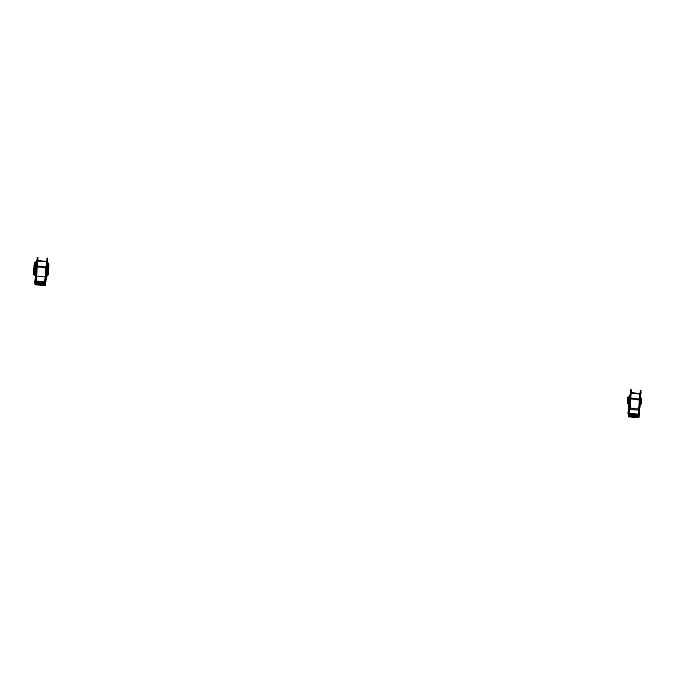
<?xml version="1.0" encoding="UTF-8"?>
<svg xmlns="http://www.w3.org/2000/svg" width="675" height="675" viewBox="0 0 675 675"><rect width="100%" height="100%" fill="white"/><g stroke="black" fill="none" stroke-linecap="round" stroke-linejoin="round"><path stroke-width="1.01" d="M629.944 400.722L630.003 400.03L629.556 400.064L629.944 400.722L629.539 400.132M628.256 413.682L628.273 413.227M628.56 413.977L628.417 413.235M628.433 411.868L628.366 411.37M628.577 411.902L628.577 411.733M628.56 410.763L628.552 409.987L628.408 410.991M628.594 410.636L628.746 409.961L628.611 411.379M629.193 410.678L629.167 410.012M638.508 414.593L638.499 414.02M638.871 414.045L638.896 414.712L639.208 414.349M638.812 411.328L638.761 410.704M639.115 414.399L639.141 413.539M638.643 411.202L639.115 411.699L639.208 410.771M639.132 412.872L639.149 412.408L639.183 413.328M639.276 411.472L639.292 411.016M639.419 411.48L639.402 410.695L639.301 411.337M627.556 402.983L627.607 401.633M627.59 402.258L627.564 403.355M627.817 400.233L627.792 400.663L627.817 400.199M627.877 403L627.927 401.65M628.045 397.879L627.995 399.22M628.113 402.469L628.113 403.996L628.29 402.832M628.332 398.621L628.324 397.347L628.18 398.073M640.44 403.802L640.465 403.085M640.761 403.279L640.769 404.198M640.693 399.237L640.567 398.427M640.786 403.102L640.794 404.367L640.946 403.439M640.896 399.423L640.913 398.326M640.988 401.482L641.014 401.034M641.242 398.723L641.191 400.064M35.184 284.563L35.218 283.483L39.884 283.821L39.842 284.892L35.184 284.563L39.842 284.892M40.728 284.96L40.77 283.888L45.428 284.217L45.385 285.297L40.728 284.96L45.385 285.297M628.552 416.627L628.594 415.555L638.803 416.23L638.761 417.361L628.552 416.627L638.761 417.361M35.193 283.736L39.884 283.77L35.193 283.736L35.851 276.784M39.85 284.074C42.407 278.826 28.088 282.614 39.977 282.032M40.736 284.133L40.871 281.897L45.529 282.234L45.301 283.669L45.596 279.703L45.402 284.47L40.736 284.133L45.402 284.42M635.707 416.315L638.769 416.534L638.896 414.298L638.457 414.205L639.065 410.982M638.871 414.382L638.769 416.534M33.817 271.957L33.801 274.337L34.214 271.561M34.113 272.911L34.18 270.81M34.526 268.734L34.492 269.435L34.585 268.473M34.341 270.506L34.526 268.836M34.737 263.739L34.568 268.701M35.041 274.084L35.066 272.911M36.096 263.841L36.02 266.144M36.104 268.81L36.037 269.544L36.112 268.701M37.564 261.065L36.129 268.734M36.028 269.249L36.357 269.958L36.484 269.072M47.866 269.426L46.305 268.886M47.056 274.944L47.149 273.248M47.267 265.672L47.216 262.887M47.351 274.295L47.419 272.936M48.085 265.731L48.119 262.87L47.765 265.039M48.271 266.077L48.338 264.718M48.592 266.102L48.6 263.723L48.187 266.49M48.651 264.743L48.541 267.266M628.265 413.345L628.29 412.83M628.568 413.007L628.408 413.918L628.433 412.838M628.484 413.547L628.518 412.923M628.577 410.653L628.526 411.615M628.695 411.168L628.72 410.653M628.855 413.564L628.931 411.902M628.813 411.092L628.796 409.995L628.45 410.628M628.889 412.94L628.864 414.214M629.471 406.814L628.838 411.041L629.21 410.493M638.803 411.767L638.837 411.142M638.845 414.231L638.879 413.606M638.997 413.53L638.997 414.712M639.259 411.868L639.174 410.4L639.158 411.337M639.402 411.877L639.428 411.362M627.885 402.452L627.978 399.878M628.037 398.427L627.961 399.929M628.138 401.785L628.079 402.747L628.18 401.406M628.315 399.246L628.358 398.444M628.56 399.136L628.585 396.925L628.054 397.997M640.668 399.921L640.718 398.95M640.921 399.246L640.845 400.756M641.233 399.262L641.157 400.773M35.767 281.467C36.56 281.981 36.366 273.51 35.767 277.923M45.09 282.142L45.605 277.594M45.529 282.175L45.419 283.331M628.687 413.817L629.142 413.539L628.687 413.817C627.919 413.058 629.775 406.232 629.572 410.02L629.066 410.527M638.98 414.239L638.457 414.205M638.896 414.239C639.917 414.501 639.36 406.418 638.896 410.687L639.335 411.067M37.049 265.14L37.598 260.533M46.364 265.807L47.444 260.255L46.887 261.427M46.82 265.511L46.246 266.794L36.931 266.119L37.066 264.971C35.387 266.06 37.64 257.141 37.614 260.592M639.529 407.953L639.191 410.046L628.712 409.362L628.957 403.515M633.817 417.31L634.171 416.77L634.154 417.251L633.083 417.184L633.099 416.703M633.555 417.167L634.087 417.007M634.154 417.251L634.171 416.77L633.96 417.192M639.191 410.046L639.25 408.029L638.947 413.859L638.499 413.826L638.693 410.965M639.731 397.879L640.727 393.297M639.571 406.974L639.976 397.238M33.775 272.287L33.868 270.785M34.324 272.329L34.459 269.595M34.619 266.262L34.678 262.718L34.484 263.714M34.594 268.363L34.636 267.713L34.552 268.397M35.201 266.085L35.159 262.828M35.134 272.388L35.277 269.654M37.125 260.938L37.319 257.639L37.766 257.673L37.648 259.858M37.209 259.732L37.657 259.757L37.766 257.673M46.237 269.772L47.824 269.907M47.41 260.466L46.972 260.432L47.081 258.339L47.528 258.373L47.41 260.558M47.334 265.14L47.132 268.405M47.748 272.008L47.723 275.332L48.018 273.594M47.992 268.312L47.824 274.759M48.026 267.013L48.153 265.199M48.22 267.241L48.313 265.748M630.568 391.888L630.695 389.703L631.133 389.737L629.724 408.265L639.47 408.94L639.023 408.907L639.478 399.701L639.925 399.735L639.47 408.94M630.973 392.512L631.066 390.892L630.619 390.859M640.33 392.588L640.448 390.412L640.896 390.437L640.778 392.622M36.391 268.692L35.404 280.766L35.851 280.8M36.509 275.13L35.817 281.095L35.37 281.062C36.458 266.136 36.062 277.881 35.682 282.125M45.841 275.636L45.132 281.762L45.579 281.796L46.322 275.273M628.273 412.906L628.332 411.885M628.417 412.914L628.307 412.374M628.501 413.049L628.543 411.581M628.67 411.623L628.703 411.092M628.459 413.977L628.83 410.965M629.151 411.615L629.193 410.991M629.935 406.637L629.184 413.159L628.737 413.125M638.778 412.256L638.82 411.632M639.132 413.623L639.166 412.223M639.419 411.792L639.326 413.336M36.011 268.456L36.096 266.777L36.509 266.988M35.893 276.134L36.366 276.007L35.893 276.134L36.349 266.929L46.128 267.747L46.879 261.731L37.572 260.761L37.64 259.951M35.918 275.974L36.366 267.038L36.509 265.638L36.948 265.739M36.796 266.962L36.357 276.202L45.672 276.877L46.128 276.708L46.558 267.663M45.225 279.678L45.411 275.982L45.875 275.957L45.672 279.712M45.731 269.992L45.858 267.477L46.271 267.688M46.955 260.626L45.967 274.101M46.06 272.632L46.955 264.98M47.317 261.765L46.356 275.164M627.59 401.752L627.64 400.933M628.332 399.127L628.189 401.498M628.526 399.912L628.467 397.651M629.26 408.206L629.733 408.071L629.26 408.206L629.716 399.001L630.315 397.803L629.868 397.769M629.277 411.075L629.446 408.122M629.572 405.464L629.994 397.01L630.433 397.043L630.298 398.191M629.564 405.692L629.615 405.076C629.108 402.654 630.88 391.475 630.577 391.795M630.112 404.038L629.716 403.709L630.112 404.03L629.454 404.384L629.893 404.418L630.096 400.402M639.613 398.858L640.195 397.575L639.942 399.836L630.163 399.026M630.02 405.498L630.939 393.036L640.254 393.702C640.136 391.956 641.107 392.251 640.693 393.837L630.931 393.128M638.761 408.797L638.601 411.742L639.039 411.775M639.335 406.164L640.254 393.702M639.782 406.198L640.229 397.465L639.79 397.44M640.626 400.688L640.693 399.735M640.896 399.929L640.685 403.026M641.022 401.077L640.98 401.49M36.163 268.439L36.636 267.967L36.602 268.473M36.501 265.705L36.627 264.946M45.942 268.701L45.925 269.139L46.111 267.722L45.672 276.877L46.128 276.708M46.364 269.173L46.389 268.734L46.271 269.84L47.841 269.755M46.263 266.406L46.685 266.827L46.828 265.68L46.406 274.134M46.6 269.426L46.246 275.982L45.723 279.163L45.276 279.138M639.731 401.237L639.917 399.819M629.969 397.17L629.851 398.157L640.06 398.891L639.63 398.478M36.248 273.004L36.146 274.43M36.686 273.038L36.636 273.662M46.01 273.712L45.951 274.328M36.205 273.4L36.661 264.668L37.1 264.701L36.652 273.434M33.826 271.004L33.944 269.468M34.214 268.608L34.265 268.448M35.935 267.595L36.02 262.086M35.547 281.829L35.834 279.003M44.862 282.504L45.158 279.669L44.879 283.618M46.33 272.261L46.423 270.608M46.474 270.464L46.339 272.05L46.187 271.021M47.267 266.608L46.254 275.687M47.199 271.966L47.284 270.523M47.427 271.983L47.545 270.447M47.942 268.464L48.085 266.659M48.254 267.03L47.942 271.485M48.465 268.591L48.575 267.047M628.526 412.484L628.687 411.59M628.771 412.13L628.805 411.531M629.167 411.556L629.049 413.286M638.525 413.151L638.558 412.552M638.795 412.206L638.626 414.382M638.888 413.168L639.014 411.438M639.276 412.796L639.191 411.657L639.082 412.13M627.623 400.975L627.733 399.372M628.492 400.756L628.552 399.836M640.651 400.613L640.533 402.443M641.174 400.722L641.064 402.325M630.003 405.726L629.615 405.076M639.765 406.426L639.377 405.776L639.301 406.915M47.402 260.66L47.334 261.672M630.568 391.989L629.522 400.25M33.91 269.553L34.02 268.034M34.568 267.494L34.467 269.013L36.475 269.19M34.779 269.038L34.931 262.811M35.041 269.123L35.167 267.393M35.716 270.877L35.977 267.452M36.661 273.594L36.619 274.177M45.622 277.552L46.102 277.121M45.976 274.269L45.908 275.138M48.49 268.498L48.263 271.502M629.252 408.603L629.488 406.603M629.581 405.633L629.522 406.493M630.028 405.658L629.986 406.24M639.79 406.367L639.723 407.236M640.786 392.757L640.752 393.213M36.425 270.312L36.163 271.139M629.792 402.384L629.53 403.211M639.554 403.085L639.731 403.945M45.63 277.282L46.069 277.307L45.52 282.488L40.863 282.091M46.094 277.273L45.967 278.657M628.509 411.379L628.433 413.092M628.602 411.294L628.577 413.1M628.729 412.72L628.754 412.113M628.94 411.919L628.973 411.311M638.567 412.568L638.601 411.961M639.048 412.602L639.073 412.079M639.082 413.412L639.217 412.079M639.436 409.48L638.997 409.345M627.868 401.482L627.919 400.672M628.003 400.207L628.054 399.389M628.425 401.659L628.476 400.722M45.613 277.493L45.529 278.623M45.917 274.793L45.883 275.408M629.53 406.156L629.497 406.772M34.037 268.076L34.138 266.549M34.535 268.009L34.67 266.313M34.661 270.523L34.763 268.996M34.906 270.818L35.286 261.942L35.092 262.55M35.826 269.114L35.1 275.248L35.108 273.409M36.29 276.919L36.205 277.948M46.575 268.945L46.415 266.043M46.904 271.409L47.022 269.924M47.393 268.996L47.638 266.161M629.218 409.058L629.134 409.987M629.665 409.092L629.589 409.902M638.98 409.767L638.904 410.577M639.428 409.793L639.352 410.611M37.513 261.436L37.572 260.761L46.887 261.638M628.374 411.421L628.408 410.898M628.518 411.429L628.552 410.906M628.678 413.26L628.72 412.636M628.982 411.404L629.024 410.771M630.88 393.5L630.965 392.597M638.609 412.054L638.643 411.421M638.71 413.302L638.575 414.728M639.082 413.319L638.972 414.391L628.695 413.564L628.594 414.475L638.828 415.1M639.225 412.138L639.259 411.607M639.174 413.269L639.098 414.197M639.284 413.809L639.318 413.277M46.347 275.054L46.28 275.932M627.742 399.465L627.792 398.655M627.809 402.207L627.86 401.389M628.054 399.482L628.113 398.672M628.358 402.486L628.417 401.515M629.952 406.418L629.328 410.527L628.881 410.501L629.412 407.312M639.267 407.093L639.141 408.493L639.697 407.337M639.714 407.118L639.073 411.607L638.626 411.573L639.191 407.869M640.373 400.039L640.448 399.22M640.381 400.182L640.516 398.528M640.617 400.199L640.676 399.482M640.524 402.292L640.389 403.945M640.929 400.216L640.997 399.499M640.938 400.309L641.056 398.891M641.005 403.043L641.064 402.233M36.197 270.38L36.602 270.802M46.356 271.62L46.406 271.114M629.564 402.443L629.969 402.874M639.731 403.684L639.773 403.177M45.917 271.477L46.406 271.038L46.364 271.51M639.292 403.54L639.773 403.102L639.731 403.574M34.147 266.726L34.265 265.199M34.585 265.224L34.121 274.354L34.417 272.616M34.214 271.856L34.332 270.329M34.535 271.873L34.653 270.354M34.754 272.363L34.889 270.54M35.488 266.372L35.632 264.828M35.505 266.65L35.758 264.17M35.235 282.091C35.918 272.312 34.484 287.634 35.328 281.5M46.313 269.544L46.246 270.27M47.714 271.468L47.444 274.565M47.587 273.282L47.731 271.747M47.933 271.308L47.689 273.957M48.136 272.86L48.254 271.333M36.121 274.539L36.003 275.729M36.568 274.573L36.45 275.763M45.858 275.67L45.883 275.24M639.25 407.312L639.208 407.97M36.568 271.941L36.079 272.32L36.796 271.671L36.298 271.932M45.841 273.021L46.508 272.666L46.111 272.346M639.217 405.084L639.925 404.443L639.428 404.705M640.28 393.272L640.702 393.533M36.079 275.198L36.104 274.742M36.517 275.231L36.543 274.776M45.858 275.451L45.765 276.429M628.552 410.999L628.703 410.299M628.653 410.906L628.712 410.088M629.024 410.932L629.184 409.733L629.193 410.341M628.999 413.741L629.041 413.125M639.039 413.792L638.854 414.88M639.259 411.708L639.301 411.21M639.242 414.205L639.284 413.716M627.792 398.807L627.86 398.056M627.742 402.806L627.809 402.047M628.121 402.064L627.969 403.237M628.282 403.169L628.358 402.233M639.571 403.903L639.875 397.668M640.676 399.634L640.735 398.874M640.457 403.017L640.187 404.578M640.626 403.625L640.685 402.874M640.946 403.642L641.005 402.891M628.594 415.496L632.644 416.095M638.795 415.395L638.888 414.501L628.687 413.758L628.56 415.8L638.778 416.492M34.265 265.494L34.391 264.077M34.585 265.511L34.712 264.094M34.408 273.004L34.535 271.586M34.763 271.89L34.29 275.189L34.636 273.021M39.884 282.749L39.985 281.829M40.871 281.897L40.77 282.808L45.428 283.146M47.866 266.473L48.279 263.697L48.288 265.14M47.815 272.54L47.402 275.316L47.393 273.873M48.136 272.565L47.891 274.801M634.137 414.872L634.238 413.961M634.247 414.88L634.348 413.969M639.335 410.721L638.904 410.4L638.449 414.526M629.125 413.851L629.581 409.725L629.142 409.7M630.492 392.791L640.246 393.803L639.495 399.802M640.06 398.891L640.195 397.744M46.718 266.38L46.567 267.773L45.858 267.477M628.535 413.37L628.358 413.632M628.636 413.505L628.315 413.969M628.872 413.716L628.999 413.53M638.685 411.176L638.736 410.628M639.056 411.193L639.183 411.007M638.997 414.197L638.955 414.492M639.2 414.509L639.242 414.079M627.851 398.267L627.995 397.609M627.59 403.102L627.59 403.523L627.75 402.595M629.243 397.879L629.404 396.976L629.404 397.921M629.218 398.132C629.918 396.073 628.746 405.903 629.049 403.321M640.508 398.866L640.693 397.71L640.609 398.621M640.735 399.085L640.87 398.427M641.056 399.102L641.208 398.174L641.216 398.604M640.567 404.063L640.626 403.422M34.383 264.465L34.509 263.25M34.703 264.49L34.805 263.739M34.104 272.59L33.91 273.763L33.792 272.894M35.446 273.08L35.125 274.109M47.461 273.94L47.115 276.109L47.123 274.278M37.319 257.639L37.733 257.884M47.081 258.339L47.528 258.373M640.448 390.412L640.896 390.437M640.339 392.496L640.786 392.529M629.201 397.668L629.53 395.575L628.712 409.362M633.083 417.184L634.044 416.88M633.758 417.302L633.243 417.049M633.884 417.167L633.201 416.804M639.706 401.423L639.9 400.275L639.402 400.216M36.172 268.068L36.349 267.022M46.373 268.802L46.55 267.756M630.087 399.549L629.488 400.68L630.045 400.106M629.235 408.645L628.864 410.864L629.311 410.898M633.277 417.226L633.116 416.829L633.462 417.336M36.146 268.507L36.771 267.511M638.727 410.881L638.812 410.383L638.879 410.957M638.592 414.475L638.508 414.973L638.499 414.366M627.91 397.862L628.012 397.33L628.012 397.761M628.012 403.017L627.952 403.507L627.902 402.773M628.231 403.27L628.104 403.009M640.786 398.689L640.887 398.157L640.904 398.925M640.575 403.819L640.474 404.35L640.465 403.92M47.883 264.212L48.052 263.68L48.279 264.507M48.406 264.718L48.6 264.524M47.343 274.767L47.132 274.97M47.596 274.32L47.402 274.506M35.724 273.822L36.163 273.848M35.378 263.706L36.079 263.756M628.729 410.392L628.788 409.759L629.049 410.273M633.597 417.243L634.036 416.779M633.184 415.825L634.255 415.893M46.423 265.368L46.862 265.402M46.035 268.152L46.524 268.211M46.322 269.435L47.858 269.544M34.492 269.139L36.475 269.283M46.229 269.983L47.773 270.093M36.391 269.781L35.944 269.747L35.716 273.974L35.513 278.429L35.961 278.463M35.868 276.573L36.307 276.607M35.497 278.8L35.935 278.834M45.259 279.501L45.697 279.534M45.166 281.467L45.613 281.5M40.863 281.973L45.52 282.395M35.252 282.293L39.909 282.631M40.795 282.698L45.453 283.027M35.218 282.412L38.947 282.682M630.661 389.914L631.108 389.948M630.028 396.731L630.475 396.765M629.716 399.085L630.18 399.136M629.64 399.516L630.138 399.575M639.36 400.781L639.807 400.815M629.589 405.245L630.028 405.278M639.343 405.953L639.79 405.979M629.016 407.346L629.842 407.455M638.778 408.046L639.596 408.156M629.378 407.793L629.817 407.827M629.269 408.459L629.708 408.485M628.771 412.83L629.218 412.864M641.233 398.343L641.225 398.942M640.457 403.582L640.448 404.173M628.037 397.507L628.02 398.107M36.661 265.343L37.058 265.646L36.661 265.343M630.028 397.406L630.425 397.71L630.028 397.406M639.79 398.115L640.187 398.41L639.79 398.115"/></g></svg>
